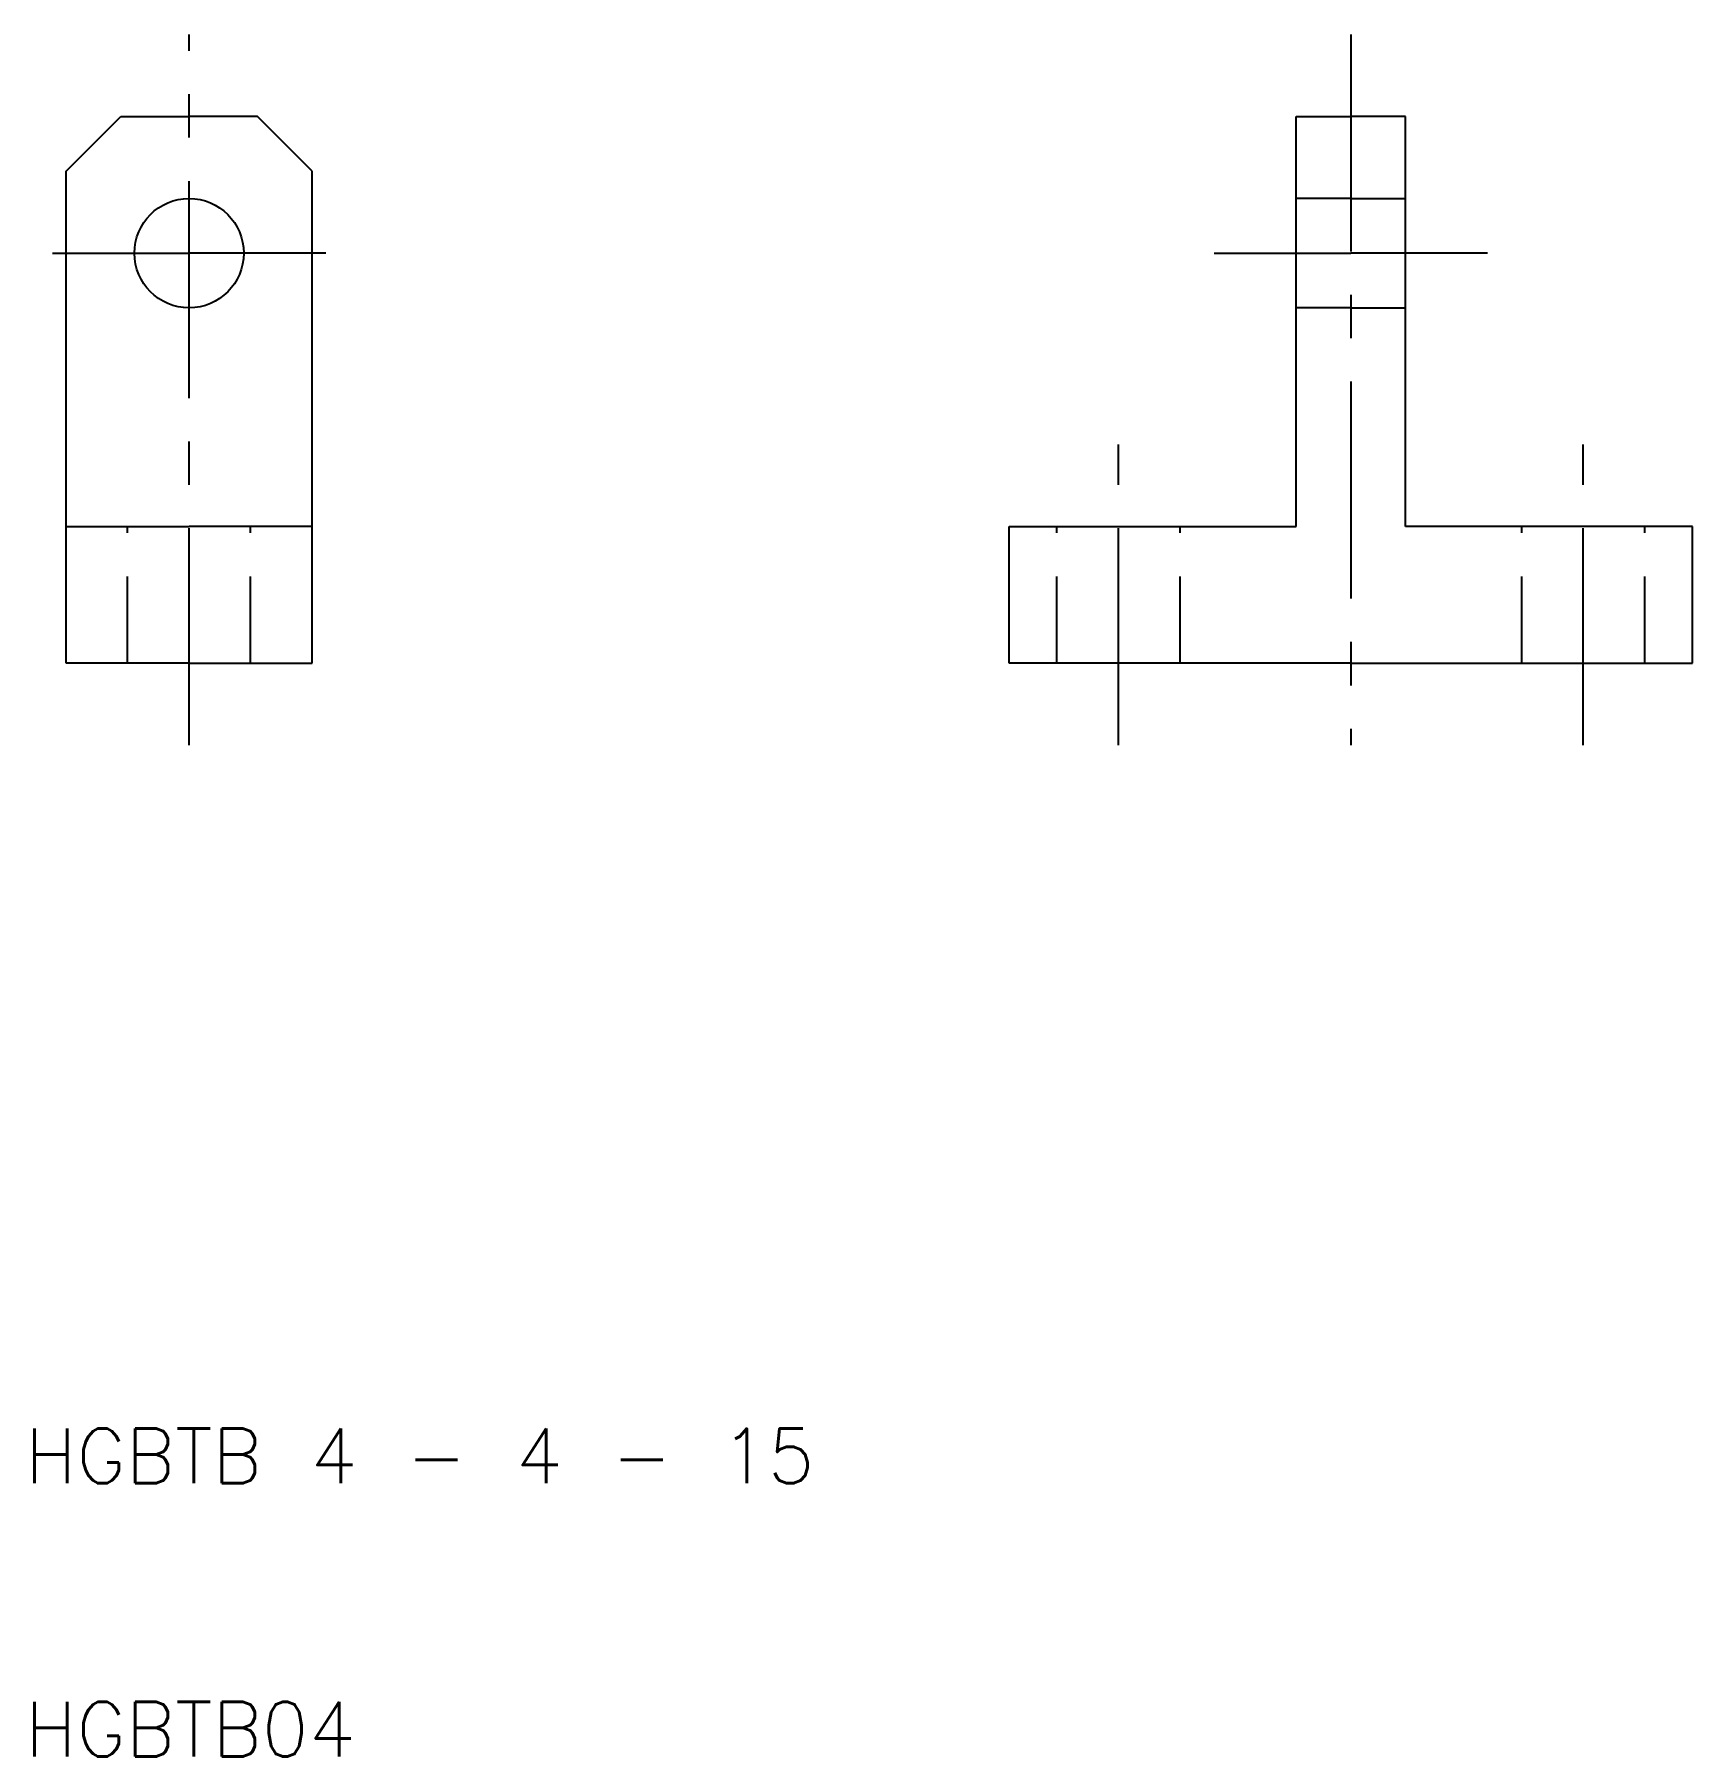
# Model space of a CAD drawing. Extents: x 10.3 to 71, y 10 to 73.
import ezdxf

# ---------------------------------------------------------------- set-up
doc = ezdxf.new("R2010")
doc.units = 0
doc.header["$LTSCALE"] = 0.25
doc.linetypes.add('CENTER', pattern=[50.8, 31.75, -6.35, 6.35, -6.35])
doc.linetypes.add('DASHED', pattern=[19.05, 12.7, -6.35])
doc.layers.get('0').update_dxf_attribs({"linetype": 'CONTINUOUS'})
doc.layers.add('CENTER', color=1, linetype='CENTER')
doc.styles.get("Standard").update_dxf_attribs({"font": 'txt.shx', "bigfont": 'extfont.shx'})

msp = doc.modelspace()

# ---------------------------------------------------------------- linework, layer by layer
for p, q in [((11.5, 68), (13.5, 70)), ((13.5, 70), (16, 70)), ((18.5, 70), (16, 70)), ((20.5, 68), (18.5, 70)), ((56.5, 55), (56.5, 70)), ((56.5, 70), (58.5, 70)), ((60.5, 70), (58.5, 70)), ((60.5, 55), (60.5, 70)), ((11.5, 50), (11.5, 68)), ((20.5, 50), (20.5, 68)), ((11.5, 55), (16, 55)), ((20.5, 55), (16, 55)), ((46, 55), (56.5, 55)), ((46, 50), (46, 55)), ((71, 55), (60.5, 55)), ((71, 50), (71, 55)), ((16, 50), (11.5, 50)), ((16, 50), (20.5, 50)), ((58.5, 50), (46, 50)), ((58.5, 50), (71, 50))]:
    msp.add_line(p, q)
at = {"color": 3, "linetype": 'DASHED'}
for p, q in [((58.5, 67), (56.5, 67)), ((58.5, 67), (60.5, 67)), ((58.5, 63), (56.5, 63)), ((58.5, 63), (60.5, 63)), ((13.75, 50), (13.75, 55)), ((18.25, 50), (18.25, 55)), ((47.75, 50), (47.75, 55)), ((52.25, 50), (52.25, 55)), ((64.75, 50), (64.75, 55)), ((69.25, 50), (69.25, 55))]:
    msp.add_line(p, q, dxfattribs=at)
msp.add_circle((16, 65), 2)
at = {"layer": 'CENTER', "color": 1, "linetype": 'CENTER'}
for p, q in [((16, 47), (16, 73)), ((58.5, 73), (58.5, 47)), ((11, 65), (16, 65)), ((21, 65), (16, 65)), ((53.5, 65), (58.5, 65)), ((63.5, 65), (58.5, 65)), ((50, 47), (50, 58)), ((67, 47), (67, 58))]:
    msp.add_line(p, q, dxfattribs=at)

# ---------------------------------------------------------------- texts
for s, p in [('HGBTB 4 - 4 - 15', (10, 20)), ('HGBTB04', (10, 10))]:
    msp.add_text(s, height=2).set_placement(p)

doc.saveas('drawing.dxf')
